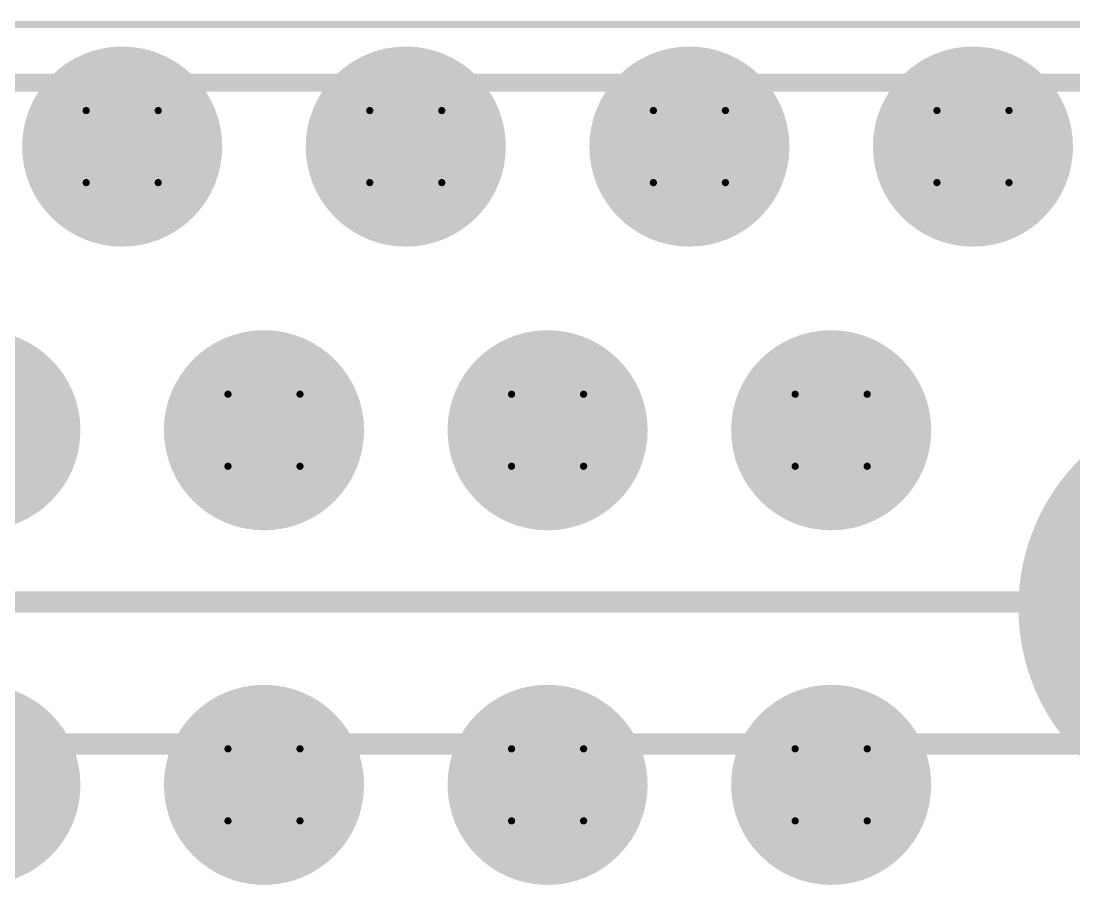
# Model space of a CAD drawing. Header units: inches. Extents: x -1.3 to 11.9, y -6.8 to 4.2.
# Drawn here: x 2.8449 to 3.1372, y -0.5116 to -0.2718 of the extents above; entities that cross this region are included whole.
import ezdxf

# ---------------------------------------------------------------- set-up
doc = ezdxf.new("R2010")
doc.units = ezdxf.units.IN
doc.header["$MEASUREMENT"] = 0
for name, color, linetype in [('02_GND1', 76, 'Continuous'), ('03_SIG1', 76, 'Continuous'), ('04_GND2', 16, 'Continuous'), ('05_SIG2', 156, 'Continuous'), ('06_GND3', 216, 'Continuous'), ('07_SIG3', 216, 'Continuous'), ('08_GND4', 136, 'Continuous'), ('09_PWR1', 136, 'Continuous'), ('10_PWR2', 136, 'Continuous'), ('11_GND5', 136, 'Continuous'), ('12_SIG4', 7, 'Continuous'), ('13_GND6', 136, 'Continuous'), ('14_SIG5', 136, 'Continuous'), ('15_GND7', 136, 'Continuous'), ('BOTTOM', 5, 'Continuous'), ('Bottom Solder', 6, 'Continuous'), ('FAB_DWG_INFO', 1, 'Continuous'), ('Mechanical 13', 56, 'Continuous'), ('Multi-Layer', 9, 'Continuous'), ('Pad Holes', 156, 'Continuous'), ('POT_INFO', 56, 'Continuous'), ('TOP', 1, 'Continuous'), ('Top Solder', 216, 'Continuous')]:
    doc.layers.add(name, color=color, linetype=linetype)

# ---------------------------------------------------------------- blocks, each defined once
blk = doc.blocks.new('CONN_10018784_10201TLF_335')
at = {"layer": '02_GND1'}
h = blk.add_hatch(color=76, dxfattribs=at)
edge = h.paths.add_edge_path()
edge.add_arc((1.06299, 0.07874), 0.02578, 0, 360)
h = blk.add_hatch(color=76, dxfattribs=at)
edge = h.paths.add_edge_path()
edge.add_arc((1.14173, 0.07874), 0.02578, 0, 360)
h = blk.add_hatch(color=76, dxfattribs=at)
edge = h.paths.add_edge_path()
edge.add_arc((1.22047, 0.07874), 0.02578, 0, 360)
h = blk.add_hatch(color=76, dxfattribs=at)
edge = h.paths.add_edge_path()
edge.add_arc((1.29921, 0.07874), 0.02578, 0, 360)
h = blk.add_hatch(color=76, dxfattribs=at)
edge = h.paths.add_edge_path()
edge.add_arc((1.02362, 0), 0.02578, 0, 360)
h = blk.add_hatch(color=76, dxfattribs=at)
edge = h.paths.add_edge_path()
edge.add_arc((1.10236, 0), 0.02578, 0, 360)
h = blk.add_hatch(color=76, dxfattribs=at)
edge = h.paths.add_edge_path()
edge.add_arc((1.1811, 0), 0.02578, 0, 360)
h = blk.add_hatch(color=76, dxfattribs=at)
edge = h.paths.add_edge_path()
edge.add_arc((1.25984, 0), 0.02578, 0, 360)
h = blk.add_hatch(color=76, dxfattribs=at)
edge = h.paths.add_edge_path()
edge.add_arc((1.37008, -0.04921), 0.05826, 0, 360)
h = blk.add_hatch(color=76, dxfattribs=at)
edge = h.paths.add_edge_path()
edge.add_arc((1.02362, -0.09843), 0.02578, 0, 360)
h = blk.add_hatch(color=76, dxfattribs=at)
edge = h.paths.add_edge_path()
edge.add_arc((1.10236, -0.09843), 0.02578, 0, 360)
h = blk.add_hatch(color=76, dxfattribs=at)
edge = h.paths.add_edge_path()
edge.add_arc((1.1811, -0.09843), 0.02578, 0, 360)
h = blk.add_hatch(color=76, dxfattribs=at)
edge = h.paths.add_edge_path()
edge.add_arc((1.25984, -0.09843), 0.02578, 0, 360)
at = {"layer": '03_SIG1'}
h = blk.add_hatch(color=76, dxfattribs=at)
edge = h.paths.add_edge_path()
edge.add_arc((1.06299, 0.07874), 0.02378, 0, 360)
h = blk.add_hatch(color=76, dxfattribs=at)
edge = h.paths.add_edge_path()
edge.add_arc((1.14173, 0.07874), 0.02378, 0, 360)
h = blk.add_hatch(color=76, dxfattribs=at)
edge = h.paths.add_edge_path()
edge.add_arc((1.22047, 0.07874), 0.02378, 0, 360)
h = blk.add_hatch(color=76, dxfattribs=at)
edge = h.paths.add_edge_path()
edge.add_arc((1.29921, 0.07874), 0.02378, 0, 360)
h = blk.add_hatch(color=76, dxfattribs=at)
edge = h.paths.add_edge_path()
edge.add_arc((1.02362, 0), 0.02378, 0, 360)
h = blk.add_hatch(color=76, dxfattribs=at)
edge = h.paths.add_edge_path()
edge.add_arc((1.10236, 0), 0.02378, 0, 360)
h = blk.add_hatch(color=76, dxfattribs=at)
edge = h.paths.add_edge_path()
edge.add_arc((1.1811, 0), 0.02378, 0, 360)
h = blk.add_hatch(color=76, dxfattribs=at)
edge = h.paths.add_edge_path()
edge.add_arc((1.25984, 0), 0.02378, 0, 360)
h = blk.add_hatch(color=76, dxfattribs=at)
edge = h.paths.add_edge_path()
edge.add_arc((1.37008, -0.04921), 0.04626, 0, 360)
h = blk.add_hatch(color=76, dxfattribs=at)
edge = h.paths.add_edge_path()
edge.add_arc((1.02362, -0.09843), 0.02378, 0, 360)
h = blk.add_hatch(color=76, dxfattribs=at)
edge = h.paths.add_edge_path()
edge.add_arc((1.10236, -0.09843), 0.02378, 0, 360)
h = blk.add_hatch(color=76, dxfattribs=at)
edge = h.paths.add_edge_path()
edge.add_arc((1.1811, -0.09843), 0.02378, 0, 360)
h = blk.add_hatch(color=76, dxfattribs=at)
edge = h.paths.add_edge_path()
edge.add_arc((1.25984, -0.09843), 0.02378, 0, 360)
at = {"layer": '04_GND2'}
h = blk.add_hatch(color=16, dxfattribs=at)
edge = h.paths.add_edge_path()
edge.add_arc((1.06299, 0.07874), 0.02578, 0, 360)
h = blk.add_hatch(color=16, dxfattribs=at)
edge = h.paths.add_edge_path()
edge.add_arc((1.14173, 0.07874), 0.02578, 0, 360)
h = blk.add_hatch(color=16, dxfattribs=at)
edge = h.paths.add_edge_path()
edge.add_arc((1.22047, 0.07874), 0.02578, 0, 360)
h = blk.add_hatch(color=16, dxfattribs=at)
edge = h.paths.add_edge_path()
edge.add_arc((1.29921, 0.07874), 0.02578, 0, 360)
h = blk.add_hatch(color=16, dxfattribs=at)
edge = h.paths.add_edge_path()
edge.add_arc((1.02362, 0), 0.02578, 0, 360)
h = blk.add_hatch(color=16, dxfattribs=at)
edge = h.paths.add_edge_path()
edge.add_arc((1.10236, 0), 0.02578, 0, 360)
h = blk.add_hatch(color=16, dxfattribs=at)
edge = h.paths.add_edge_path()
edge.add_arc((1.1811, 0), 0.02578, 0, 360)
h = blk.add_hatch(color=16, dxfattribs=at)
edge = h.paths.add_edge_path()
edge.add_arc((1.25984, 0), 0.02578, 0, 360)
h = blk.add_hatch(color=16, dxfattribs=at)
edge = h.paths.add_edge_path()
edge.add_arc((1.37008, -0.04921), 0.05826, 0, 360)
h = blk.add_hatch(color=16, dxfattribs=at)
edge = h.paths.add_edge_path()
edge.add_arc((1.02362, -0.09843), 0.02578, 0, 360)
h = blk.add_hatch(color=16, dxfattribs=at)
edge = h.paths.add_edge_path()
edge.add_arc((1.10236, -0.09843), 0.02578, 0, 360)
h = blk.add_hatch(color=16, dxfattribs=at)
edge = h.paths.add_edge_path()
edge.add_arc((1.1811, -0.09843), 0.02578, 0, 360)
h = blk.add_hatch(color=16, dxfattribs=at)
edge = h.paths.add_edge_path()
edge.add_arc((1.25984, -0.09843), 0.02578, 0, 360)
at = {"layer": '05_SIG2'}
h = blk.add_hatch(color=156, dxfattribs=at)
edge = h.paths.add_edge_path()
edge.add_arc((1.06299, 0.07874), 0.02378, 0, 360)
h = blk.add_hatch(color=156, dxfattribs=at)
edge = h.paths.add_edge_path()
edge.add_arc((1.14173, 0.07874), 0.02378, 0, 360)
h = blk.add_hatch(color=156, dxfattribs=at)
edge = h.paths.add_edge_path()
edge.add_arc((1.22047, 0.07874), 0.02378, 0, 360)
h = blk.add_hatch(color=156, dxfattribs=at)
edge = h.paths.add_edge_path()
edge.add_arc((1.29921, 0.07874), 0.02378, 0, 360)
h = blk.add_hatch(color=156, dxfattribs=at)
edge = h.paths.add_edge_path()
edge.add_arc((1.02362, 0), 0.02378, 0, 360)
h = blk.add_hatch(color=156, dxfattribs=at)
edge = h.paths.add_edge_path()
edge.add_arc((1.10236, 0), 0.02378, 0, 360)
h = blk.add_hatch(color=156, dxfattribs=at)
edge = h.paths.add_edge_path()
edge.add_arc((1.1811, 0), 0.02378, 0, 360)
h = blk.add_hatch(color=156, dxfattribs=at)
edge = h.paths.add_edge_path()
edge.add_arc((1.25984, 0), 0.02378, 0, 360)
h = blk.add_hatch(color=156, dxfattribs=at)
edge = h.paths.add_edge_path()
edge.add_arc((1.37008, -0.04921), 0.04626, 0, 360)
h = blk.add_hatch(color=156, dxfattribs=at)
edge = h.paths.add_edge_path()
edge.add_arc((1.02362, -0.09843), 0.02378, 0, 360)
h = blk.add_hatch(color=156, dxfattribs=at)
edge = h.paths.add_edge_path()
edge.add_arc((1.10236, -0.09843), 0.02378, 0, 360)
h = blk.add_hatch(color=156, dxfattribs=at)
edge = h.paths.add_edge_path()
edge.add_arc((1.1811, -0.09843), 0.02378, 0, 360)
h = blk.add_hatch(color=156, dxfattribs=at)
edge = h.paths.add_edge_path()
edge.add_arc((1.25984, -0.09843), 0.02378, 0, 360)
at = {"layer": '06_GND3'}
h = blk.add_hatch(color=216, dxfattribs=at)
edge = h.paths.add_edge_path()
edge.add_arc((1.06299, 0.07874), 0.02578, 0, 360)
h = blk.add_hatch(color=216, dxfattribs=at)
edge = h.paths.add_edge_path()
edge.add_arc((1.14173, 0.07874), 0.02578, 0, 360)
h = blk.add_hatch(color=216, dxfattribs=at)
edge = h.paths.add_edge_path()
edge.add_arc((1.22047, 0.07874), 0.02578, 0, 360)
h = blk.add_hatch(color=216, dxfattribs=at)
edge = h.paths.add_edge_path()
edge.add_arc((1.29921, 0.07874), 0.02578, 0, 360)
h = blk.add_hatch(color=216, dxfattribs=at)
edge = h.paths.add_edge_path()
edge.add_arc((1.02362, 0), 0.02578, 0, 360)
h = blk.add_hatch(color=216, dxfattribs=at)
edge = h.paths.add_edge_path()
edge.add_arc((1.10236, 0), 0.02578, 0, 360)
h = blk.add_hatch(color=216, dxfattribs=at)
edge = h.paths.add_edge_path()
edge.add_arc((1.1811, 0), 0.02578, 0, 360)
h = blk.add_hatch(color=216, dxfattribs=at)
edge = h.paths.add_edge_path()
edge.add_arc((1.25984, 0), 0.02578, 0, 360)
h = blk.add_hatch(color=216, dxfattribs=at)
edge = h.paths.add_edge_path()
edge.add_arc((1.37008, -0.04921), 0.05826, 0, 360)
h = blk.add_hatch(color=216, dxfattribs=at)
edge = h.paths.add_edge_path()
edge.add_arc((1.02362, -0.09843), 0.02578, 0, 360)
h = blk.add_hatch(color=216, dxfattribs=at)
edge = h.paths.add_edge_path()
edge.add_arc((1.10236, -0.09843), 0.02578, 0, 360)
h = blk.add_hatch(color=216, dxfattribs=at)
edge = h.paths.add_edge_path()
edge.add_arc((1.1811, -0.09843), 0.02578, 0, 360)
h = blk.add_hatch(color=216, dxfattribs=at)
edge = h.paths.add_edge_path()
edge.add_arc((1.25984, -0.09843), 0.02578, 0, 360)
at = {"layer": '07_SIG3'}
h = blk.add_hatch(color=216, dxfattribs=at)
edge = h.paths.add_edge_path()
edge.add_arc((1.06299, 0.07874), 0.02378, 0, 360)
h = blk.add_hatch(color=216, dxfattribs=at)
edge = h.paths.add_edge_path()
edge.add_arc((1.14173, 0.07874), 0.02378, 0, 360)
h = blk.add_hatch(color=216, dxfattribs=at)
edge = h.paths.add_edge_path()
edge.add_arc((1.22047, 0.07874), 0.02378, 0, 360)
h = blk.add_hatch(color=216, dxfattribs=at)
edge = h.paths.add_edge_path()
edge.add_arc((1.29921, 0.07874), 0.02378, 0, 360)
h = blk.add_hatch(color=216, dxfattribs=at)
edge = h.paths.add_edge_path()
edge.add_arc((1.02362, 0), 0.02378, 0, 360)
h = blk.add_hatch(color=216, dxfattribs=at)
edge = h.paths.add_edge_path()
edge.add_arc((1.10236, 0), 0.02378, 0, 360)
h = blk.add_hatch(color=216, dxfattribs=at)
edge = h.paths.add_edge_path()
edge.add_arc((1.1811, 0), 0.02378, 0, 360)
h = blk.add_hatch(color=216, dxfattribs=at)
edge = h.paths.add_edge_path()
edge.add_arc((1.25984, 0), 0.02378, 0, 360)
h = blk.add_hatch(color=216, dxfattribs=at)
edge = h.paths.add_edge_path()
edge.add_arc((1.37008, -0.04921), 0.04626, 0, 360)
h = blk.add_hatch(color=216, dxfattribs=at)
edge = h.paths.add_edge_path()
edge.add_arc((1.02362, -0.09843), 0.02378, 0, 360)
h = blk.add_hatch(color=216, dxfattribs=at)
edge = h.paths.add_edge_path()
edge.add_arc((1.10236, -0.09843), 0.02378, 0, 360)
h = blk.add_hatch(color=216, dxfattribs=at)
edge = h.paths.add_edge_path()
edge.add_arc((1.1811, -0.09843), 0.02378, 0, 360)
h = blk.add_hatch(color=216, dxfattribs=at)
edge = h.paths.add_edge_path()
edge.add_arc((1.25984, -0.09843), 0.02378, 0, 360)
at = {"layer": '08_GND4'}
h = blk.add_hatch(color=136, dxfattribs=at)
edge = h.paths.add_edge_path()
edge.add_arc((1.06299, 0.07874), 0.02578, 0, 360)
h = blk.add_hatch(color=136, dxfattribs=at)
edge = h.paths.add_edge_path()
edge.add_arc((1.14173, 0.07874), 0.02578, 0, 360)
h = blk.add_hatch(color=136, dxfattribs=at)
edge = h.paths.add_edge_path()
edge.add_arc((1.22047, 0.07874), 0.02578, 0, 360)
h = blk.add_hatch(color=136, dxfattribs=at)
edge = h.paths.add_edge_path()
edge.add_arc((1.29921, 0.07874), 0.02578, 0, 360)
h = blk.add_hatch(color=136, dxfattribs=at)
edge = h.paths.add_edge_path()
edge.add_arc((1.02362, 0), 0.02578, 0, 360)
h = blk.add_hatch(color=136, dxfattribs=at)
edge = h.paths.add_edge_path()
edge.add_arc((1.10236, 0), 0.02578, 0, 360)
h = blk.add_hatch(color=136, dxfattribs=at)
edge = h.paths.add_edge_path()
edge.add_arc((1.1811, 0), 0.02578, 0, 360)
h = blk.add_hatch(color=136, dxfattribs=at)
edge = h.paths.add_edge_path()
edge.add_arc((1.25984, 0), 0.02578, 0, 360)
h = blk.add_hatch(color=136, dxfattribs=at)
edge = h.paths.add_edge_path()
edge.add_arc((1.37008, -0.04921), 0.05826, 0, 360)
h = blk.add_hatch(color=136, dxfattribs=at)
edge = h.paths.add_edge_path()
edge.add_arc((1.02362, -0.09843), 0.02578, 0, 360)
h = blk.add_hatch(color=136, dxfattribs=at)
edge = h.paths.add_edge_path()
edge.add_arc((1.10236, -0.09843), 0.02578, 0, 360)
h = blk.add_hatch(color=136, dxfattribs=at)
edge = h.paths.add_edge_path()
edge.add_arc((1.1811, -0.09843), 0.02578, 0, 360)
h = blk.add_hatch(color=136, dxfattribs=at)
edge = h.paths.add_edge_path()
edge.add_arc((1.25984, -0.09843), 0.02578, 0, 360)
at = {"layer": '09_PWR1'}
h = blk.add_hatch(color=136, dxfattribs=at)
edge = h.paths.add_edge_path()
edge.add_arc((1.06299, 0.07874), 0.02578, 0, 360)
h = blk.add_hatch(color=136, dxfattribs=at)
edge = h.paths.add_edge_path()
edge.add_arc((1.14173, 0.07874), 0.02578, 0, 360)
h = blk.add_hatch(color=136, dxfattribs=at)
edge = h.paths.add_edge_path()
edge.add_arc((1.22047, 0.07874), 0.02578, 0, 360)
h = blk.add_hatch(color=136, dxfattribs=at)
edge = h.paths.add_edge_path()
edge.add_arc((1.29921, 0.07874), 0.02578, 0, 360)
h = blk.add_hatch(color=136, dxfattribs=at)
edge = h.paths.add_edge_path()
edge.add_arc((1.02362, 0), 0.02578, 0, 360)
h = blk.add_hatch(color=136, dxfattribs=at)
edge = h.paths.add_edge_path()
edge.add_arc((1.10236, 0), 0.02578, 0, 360)
h = blk.add_hatch(color=136, dxfattribs=at)
edge = h.paths.add_edge_path()
edge.add_arc((1.1811, 0), 0.02578, 0, 360)
h = blk.add_hatch(color=136, dxfattribs=at)
edge = h.paths.add_edge_path()
edge.add_arc((1.25984, 0), 0.02578, 0, 360)
h = blk.add_hatch(color=136, dxfattribs=at)
edge = h.paths.add_edge_path()
edge.add_arc((1.37008, -0.04921), 0.05826, 0, 360)
h = blk.add_hatch(color=136, dxfattribs=at)
edge = h.paths.add_edge_path()
edge.add_arc((1.02362, -0.09843), 0.02578, 0, 360)
h = blk.add_hatch(color=136, dxfattribs=at)
edge = h.paths.add_edge_path()
edge.add_arc((1.10236, -0.09843), 0.02578, 0, 360)
h = blk.add_hatch(color=136, dxfattribs=at)
edge = h.paths.add_edge_path()
edge.add_arc((1.1811, -0.09843), 0.02578, 0, 360)
h = blk.add_hatch(color=136, dxfattribs=at)
edge = h.paths.add_edge_path()
edge.add_arc((1.25984, -0.09843), 0.02578, 0, 360)
at = {"layer": '10_PWR2'}
h = blk.add_hatch(color=136, dxfattribs=at)
edge = h.paths.add_edge_path()
edge.add_arc((1.06299, 0.07874), 0.02578, 0, 360)
h = blk.add_hatch(color=136, dxfattribs=at)
edge = h.paths.add_edge_path()
edge.add_arc((1.14173, 0.07874), 0.02578, 0, 360)
h = blk.add_hatch(color=136, dxfattribs=at)
edge = h.paths.add_edge_path()
edge.add_arc((1.22047, 0.07874), 0.02578, 0, 360)
h = blk.add_hatch(color=136, dxfattribs=at)
edge = h.paths.add_edge_path()
edge.add_arc((1.29921, 0.07874), 0.02578, 0, 360)
h = blk.add_hatch(color=136, dxfattribs=at)
edge = h.paths.add_edge_path()
edge.add_arc((1.02362, 0), 0.02578, 0, 360)
h = blk.add_hatch(color=136, dxfattribs=at)
edge = h.paths.add_edge_path()
edge.add_arc((1.10236, 0), 0.02578, 0, 360)
h = blk.add_hatch(color=136, dxfattribs=at)
edge = h.paths.add_edge_path()
edge.add_arc((1.1811, 0), 0.02578, 0, 360)
h = blk.add_hatch(color=136, dxfattribs=at)
edge = h.paths.add_edge_path()
edge.add_arc((1.25984, 0), 0.02578, 0, 360)
h = blk.add_hatch(color=136, dxfattribs=at)
edge = h.paths.add_edge_path()
edge.add_arc((1.37008, -0.04921), 0.05826, 0, 360)
h = blk.add_hatch(color=136, dxfattribs=at)
edge = h.paths.add_edge_path()
edge.add_arc((1.02362, -0.09843), 0.02578, 0, 360)
h = blk.add_hatch(color=136, dxfattribs=at)
edge = h.paths.add_edge_path()
edge.add_arc((1.10236, -0.09843), 0.02578, 0, 360)
h = blk.add_hatch(color=136, dxfattribs=at)
edge = h.paths.add_edge_path()
edge.add_arc((1.1811, -0.09843), 0.02578, 0, 360)
h = blk.add_hatch(color=136, dxfattribs=at)
edge = h.paths.add_edge_path()
edge.add_arc((1.25984, -0.09843), 0.02578, 0, 360)
at = {"layer": '11_GND5'}
h = blk.add_hatch(color=136, dxfattribs=at)
edge = h.paths.add_edge_path()
edge.add_arc((1.06299, 0.07874), 0.02578, 0, 360)
h = blk.add_hatch(color=136, dxfattribs=at)
edge = h.paths.add_edge_path()
edge.add_arc((1.14173, 0.07874), 0.02578, 0, 360)
h = blk.add_hatch(color=136, dxfattribs=at)
edge = h.paths.add_edge_path()
edge.add_arc((1.22047, 0.07874), 0.02578, 0, 360)
h = blk.add_hatch(color=136, dxfattribs=at)
edge = h.paths.add_edge_path()
edge.add_arc((1.29921, 0.07874), 0.02578, 0, 360)
h = blk.add_hatch(color=136, dxfattribs=at)
edge = h.paths.add_edge_path()
edge.add_arc((1.02362, 0), 0.02578, 0, 360)
h = blk.add_hatch(color=136, dxfattribs=at)
edge = h.paths.add_edge_path()
edge.add_arc((1.10236, 0), 0.02578, 0, 360)
h = blk.add_hatch(color=136, dxfattribs=at)
edge = h.paths.add_edge_path()
edge.add_arc((1.1811, 0), 0.02578, 0, 360)
h = blk.add_hatch(color=136, dxfattribs=at)
edge = h.paths.add_edge_path()
edge.add_arc((1.25984, 0), 0.02578, 0, 360)
h = blk.add_hatch(color=136, dxfattribs=at)
edge = h.paths.add_edge_path()
edge.add_arc((1.37008, -0.04921), 0.05826, 0, 360)
h = blk.add_hatch(color=136, dxfattribs=at)
edge = h.paths.add_edge_path()
edge.add_arc((1.02362, -0.09843), 0.02578, 0, 360)
h = blk.add_hatch(color=136, dxfattribs=at)
edge = h.paths.add_edge_path()
edge.add_arc((1.10236, -0.09843), 0.02578, 0, 360)
h = blk.add_hatch(color=136, dxfattribs=at)
edge = h.paths.add_edge_path()
edge.add_arc((1.1811, -0.09843), 0.02578, 0, 360)
h = blk.add_hatch(color=136, dxfattribs=at)
edge = h.paths.add_edge_path()
edge.add_arc((1.25984, -0.09843), 0.02578, 0, 360)
at = {"layer": '12_SIG4'}
h = blk.add_hatch(color=7, dxfattribs=at)
edge = h.paths.add_edge_path()
edge.add_arc((1.06299, 0.07874), 0.02378, 0, 360)
h = blk.add_hatch(color=7, dxfattribs=at)
edge = h.paths.add_edge_path()
edge.add_arc((1.14173, 0.07874), 0.02378, 0, 360)
h = blk.add_hatch(color=7, dxfattribs=at)
edge = h.paths.add_edge_path()
edge.add_arc((1.22047, 0.07874), 0.02378, 0, 360)
h = blk.add_hatch(color=7, dxfattribs=at)
edge = h.paths.add_edge_path()
edge.add_arc((1.29921, 0.07874), 0.02378, 0, 360)
h = blk.add_hatch(color=7, dxfattribs=at)
edge = h.paths.add_edge_path()
edge.add_arc((1.02362, 0), 0.02378, 0, 360)
h = blk.add_hatch(color=7, dxfattribs=at)
edge = h.paths.add_edge_path()
edge.add_arc((1.10236, 0), 0.02378, 0, 360)
h = blk.add_hatch(color=7, dxfattribs=at)
edge = h.paths.add_edge_path()
edge.add_arc((1.1811, 0), 0.02378, 0, 360)
h = blk.add_hatch(color=7, dxfattribs=at)
edge = h.paths.add_edge_path()
edge.add_arc((1.25984, 0), 0.02378, 0, 360)
h = blk.add_hatch(color=7, dxfattribs=at)
edge = h.paths.add_edge_path()
edge.add_arc((1.37008, -0.04921), 0.04626, 0, 360)
h = blk.add_hatch(color=7, dxfattribs=at)
edge = h.paths.add_edge_path()
edge.add_arc((1.02362, -0.09843), 0.02378, 0, 360)
h = blk.add_hatch(color=7, dxfattribs=at)
edge = h.paths.add_edge_path()
edge.add_arc((1.10236, -0.09843), 0.02378, 0, 360)
h = blk.add_hatch(color=7, dxfattribs=at)
edge = h.paths.add_edge_path()
edge.add_arc((1.1811, -0.09843), 0.02378, 0, 360)
h = blk.add_hatch(color=7, dxfattribs=at)
edge = h.paths.add_edge_path()
edge.add_arc((1.25984, -0.09843), 0.02378, 0, 360)
at = {"layer": '13_GND6'}
h = blk.add_hatch(color=136, dxfattribs=at)
edge = h.paths.add_edge_path()
edge.add_arc((1.06299, 0.07874), 0.02578, 0, 360)
h = blk.add_hatch(color=136, dxfattribs=at)
edge = h.paths.add_edge_path()
edge.add_arc((1.14173, 0.07874), 0.02578, 0, 360)
h = blk.add_hatch(color=136, dxfattribs=at)
edge = h.paths.add_edge_path()
edge.add_arc((1.22047, 0.07874), 0.02578, 0, 360)
h = blk.add_hatch(color=136, dxfattribs=at)
edge = h.paths.add_edge_path()
edge.add_arc((1.29921, 0.07874), 0.02578, 0, 360)
h = blk.add_hatch(color=136, dxfattribs=at)
edge = h.paths.add_edge_path()
edge.add_arc((1.02362, 0), 0.02578, 0, 360)
h = blk.add_hatch(color=136, dxfattribs=at)
edge = h.paths.add_edge_path()
edge.add_arc((1.10236, 0), 0.02578, 0, 360)
h = blk.add_hatch(color=136, dxfattribs=at)
edge = h.paths.add_edge_path()
edge.add_arc((1.1811, 0), 0.02578, 0, 360)
h = blk.add_hatch(color=136, dxfattribs=at)
edge = h.paths.add_edge_path()
edge.add_arc((1.25984, 0), 0.02578, 0, 360)
h = blk.add_hatch(color=136, dxfattribs=at)
edge = h.paths.add_edge_path()
edge.add_arc((1.37008, -0.04921), 0.05826, 0, 360)
h = blk.add_hatch(color=136, dxfattribs=at)
edge = h.paths.add_edge_path()
edge.add_arc((1.02362, -0.09843), 0.02578, 0, 360)
h = blk.add_hatch(color=136, dxfattribs=at)
edge = h.paths.add_edge_path()
edge.add_arc((1.10236, -0.09843), 0.02578, 0, 360)
h = blk.add_hatch(color=136, dxfattribs=at)
edge = h.paths.add_edge_path()
edge.add_arc((1.1811, -0.09843), 0.02578, 0, 360)
h = blk.add_hatch(color=136, dxfattribs=at)
edge = h.paths.add_edge_path()
edge.add_arc((1.25984, -0.09843), 0.02578, 0, 360)
at = {"layer": '14_SIG5'}
h = blk.add_hatch(color=136, dxfattribs=at)
edge = h.paths.add_edge_path()
edge.add_arc((1.06299, 0.07874), 0.02378, 0, 360)
h = blk.add_hatch(color=136, dxfattribs=at)
edge = h.paths.add_edge_path()
edge.add_arc((1.14173, 0.07874), 0.02378, 0, 360)
h = blk.add_hatch(color=136, dxfattribs=at)
edge = h.paths.add_edge_path()
edge.add_arc((1.22047, 0.07874), 0.02378, 0, 360)
h = blk.add_hatch(color=136, dxfattribs=at)
edge = h.paths.add_edge_path()
edge.add_arc((1.29921, 0.07874), 0.02378, 0, 360)
h = blk.add_hatch(color=136, dxfattribs=at)
edge = h.paths.add_edge_path()
edge.add_arc((1.02362, 0), 0.02378, 0, 360)
h = blk.add_hatch(color=136, dxfattribs=at)
edge = h.paths.add_edge_path()
edge.add_arc((1.10236, 0), 0.02378, 0, 360)
h = blk.add_hatch(color=136, dxfattribs=at)
edge = h.paths.add_edge_path()
edge.add_arc((1.1811, 0), 0.02378, 0, 360)
h = blk.add_hatch(color=136, dxfattribs=at)
edge = h.paths.add_edge_path()
edge.add_arc((1.25984, 0), 0.02378, 0, 360)
h = blk.add_hatch(color=136, dxfattribs=at)
edge = h.paths.add_edge_path()
edge.add_arc((1.37008, -0.04921), 0.04626, 0, 360)
h = blk.add_hatch(color=136, dxfattribs=at)
edge = h.paths.add_edge_path()
edge.add_arc((1.02362, -0.09843), 0.02378, 0, 360)
h = blk.add_hatch(color=136, dxfattribs=at)
edge = h.paths.add_edge_path()
edge.add_arc((1.10236, -0.09843), 0.02378, 0, 360)
h = blk.add_hatch(color=136, dxfattribs=at)
edge = h.paths.add_edge_path()
edge.add_arc((1.1811, -0.09843), 0.02378, 0, 360)
h = blk.add_hatch(color=136, dxfattribs=at)
edge = h.paths.add_edge_path()
edge.add_arc((1.25984, -0.09843), 0.02378, 0, 360)
at = {"layer": '15_GND7'}
h = blk.add_hatch(color=136, dxfattribs=at)
edge = h.paths.add_edge_path()
edge.add_arc((1.06299, 0.07874), 0.02578, 0, 360)
h = blk.add_hatch(color=136, dxfattribs=at)
edge = h.paths.add_edge_path()
edge.add_arc((1.14173, 0.07874), 0.02578, 0, 360)
h = blk.add_hatch(color=136, dxfattribs=at)
edge = h.paths.add_edge_path()
edge.add_arc((1.22047, 0.07874), 0.02578, 0, 360)
h = blk.add_hatch(color=136, dxfattribs=at)
edge = h.paths.add_edge_path()
edge.add_arc((1.29921, 0.07874), 0.02578, 0, 360)
h = blk.add_hatch(color=136, dxfattribs=at)
edge = h.paths.add_edge_path()
edge.add_arc((1.02362, 0), 0.02578, 0, 360)
h = blk.add_hatch(color=136, dxfattribs=at)
edge = h.paths.add_edge_path()
edge.add_arc((1.10236, 0), 0.02578, 0, 360)
h = blk.add_hatch(color=136, dxfattribs=at)
edge = h.paths.add_edge_path()
edge.add_arc((1.1811, 0), 0.02578, 0, 360)
h = blk.add_hatch(color=136, dxfattribs=at)
edge = h.paths.add_edge_path()
edge.add_arc((1.25984, 0), 0.02578, 0, 360)
h = blk.add_hatch(color=136, dxfattribs=at)
edge = h.paths.add_edge_path()
edge.add_arc((1.37008, -0.04921), 0.05826, 0, 360)
h = blk.add_hatch(color=136, dxfattribs=at)
edge = h.paths.add_edge_path()
edge.add_arc((1.02362, -0.09843), 0.02578, 0, 360)
h = blk.add_hatch(color=136, dxfattribs=at)
edge = h.paths.add_edge_path()
edge.add_arc((1.10236, -0.09843), 0.02578, 0, 360)
h = blk.add_hatch(color=136, dxfattribs=at)
edge = h.paths.add_edge_path()
edge.add_arc((1.1811, -0.09843), 0.02578, 0, 360)
h = blk.add_hatch(color=136, dxfattribs=at)
edge = h.paths.add_edge_path()
edge.add_arc((1.25984, -0.09843), 0.02578, 0, 360)
at = {"layer": 'BOTTOM'}
h = blk.add_hatch(color=5, dxfattribs=at)
edge = h.paths.add_edge_path()
edge.add_arc((1.06299, 0.07874), 0.02378, 0, 360)
h = blk.add_hatch(color=5, dxfattribs=at)
edge = h.paths.add_edge_path()
edge.add_arc((1.14173, 0.07874), 0.02378, 0, 360)
h = blk.add_hatch(color=5, dxfattribs=at)
edge = h.paths.add_edge_path()
edge.add_arc((1.22047, 0.07874), 0.02378, 0, 360)
h = blk.add_hatch(color=5, dxfattribs=at)
edge = h.paths.add_edge_path()
edge.add_arc((1.29921, 0.07874), 0.02378, 0, 360)
h = blk.add_hatch(color=5, dxfattribs=at)
edge = h.paths.add_edge_path()
edge.add_arc((1.02362, 0), 0.02378, 0, 360)
h = blk.add_hatch(color=5, dxfattribs=at)
edge = h.paths.add_edge_path()
edge.add_arc((1.10236, 0), 0.02378, 0, 360)
h = blk.add_hatch(color=5, dxfattribs=at)
edge = h.paths.add_edge_path()
edge.add_arc((1.1811, 0), 0.02378, 0, 360)
h = blk.add_hatch(color=5, dxfattribs=at)
edge = h.paths.add_edge_path()
edge.add_arc((1.25984, 0), 0.02378, 0, 360)
h = blk.add_hatch(color=5, dxfattribs=at)
edge = h.paths.add_edge_path()
edge.add_arc((1.37008, -0.04921), 0.04626, 0, 360)
h = blk.add_hatch(color=5, dxfattribs=at)
edge = h.paths.add_edge_path()
edge.add_arc((1.02362, -0.09843), 0.02378, 0, 360)
h = blk.add_hatch(color=5, dxfattribs=at)
edge = h.paths.add_edge_path()
edge.add_arc((1.10236, -0.09843), 0.02378, 0, 360)
h = blk.add_hatch(color=5, dxfattribs=at)
edge = h.paths.add_edge_path()
edge.add_arc((1.1811, -0.09843), 0.02378, 0, 360)
h = blk.add_hatch(color=5, dxfattribs=at)
edge = h.paths.add_edge_path()
edge.add_arc((1.25984, -0.09843), 0.02378, 0, 360)
at = {"layer": 'Bottom Solder'}
h = blk.add_hatch(color=6, dxfattribs=at)
edge = h.paths.add_edge_path()
edge.add_arc((1.06299, 0.07874), 0.02778, 0, 360)
h = blk.add_hatch(color=6, dxfattribs=at)
edge = h.paths.add_edge_path()
edge.add_arc((1.14173, 0.07874), 0.02778, 0, 360)
h = blk.add_hatch(color=6, dxfattribs=at)
edge = h.paths.add_edge_path()
edge.add_arc((1.22047, 0.07874), 0.02778, 0, 360)
h = blk.add_hatch(color=6, dxfattribs=at)
edge = h.paths.add_edge_path()
edge.add_arc((1.29921, 0.07874), 0.02778, 0, 360)
h = blk.add_hatch(color=6, dxfattribs=at)
edge = h.paths.add_edge_path()
edge.add_arc((1.02362, 0), 0.02778, 0, 360)
h = blk.add_hatch(color=6, dxfattribs=at)
edge = h.paths.add_edge_path()
edge.add_arc((1.10236, 0), 0.02778, 0, 360)
h = blk.add_hatch(color=6, dxfattribs=at)
edge = h.paths.add_edge_path()
edge.add_arc((1.1811, 0), 0.02778, 0, 360)
h = blk.add_hatch(color=6, dxfattribs=at)
edge = h.paths.add_edge_path()
edge.add_arc((1.25984, 0), 0.02778, 0, 360)
h = blk.add_hatch(color=6, dxfattribs=at)
edge = h.paths.add_edge_path()
edge.add_arc((1.37008, -0.04921), 0.05026, 0, 360)
h = blk.add_hatch(color=6, dxfattribs=at)
edge = h.paths.add_edge_path()
edge.add_arc((1.02362, -0.09843), 0.02778, 0, 360)
h = blk.add_hatch(color=6, dxfattribs=at)
edge = h.paths.add_edge_path()
edge.add_arc((1.10236, -0.09843), 0.02778, 0, 360)
h = blk.add_hatch(color=6, dxfattribs=at)
edge = h.paths.add_edge_path()
edge.add_arc((1.1811, -0.09843), 0.02778, 0, 360)
h = blk.add_hatch(color=6, dxfattribs=at)
edge = h.paths.add_edge_path()
edge.add_arc((1.25984, -0.09843), 0.02778, 0, 360)
at = {"layer": 'Multi-Layer'}
h = blk.add_hatch(color=9, dxfattribs=at)
edge = h.paths.add_edge_path()
edge.add_arc((1.06299, 0.07874), 0.02378, 0, 360)
h = blk.add_hatch(color=9, dxfattribs=at)
edge = h.paths.add_edge_path()
edge.add_arc((1.14173, 0.07874), 0.02378, 0, 360)
h = blk.add_hatch(color=9, dxfattribs=at)
edge = h.paths.add_edge_path()
edge.add_arc((1.22047, 0.07874), 0.02378, 0, 360)
h = blk.add_hatch(color=9, dxfattribs=at)
edge = h.paths.add_edge_path()
edge.add_arc((1.29921, 0.07874), 0.02378, 0, 360)
h = blk.add_hatch(color=9, dxfattribs=at)
edge = h.paths.add_edge_path()
edge.add_arc((1.02362, 0), 0.02378, 0, 360)
h = blk.add_hatch(color=9, dxfattribs=at)
edge = h.paths.add_edge_path()
edge.add_arc((1.10236, 0), 0.02378, 0, 360)
h = blk.add_hatch(color=9, dxfattribs=at)
edge = h.paths.add_edge_path()
edge.add_arc((1.1811, 0), 0.02378, 0, 360)
h = blk.add_hatch(color=9, dxfattribs=at)
edge = h.paths.add_edge_path()
edge.add_arc((1.25984, 0), 0.02378, 0, 360)
h = blk.add_hatch(color=9, dxfattribs=at)
edge = h.paths.add_edge_path()
edge.add_arc((1.37008, -0.04921), 0.04626, 0, 360)
h = blk.add_hatch(color=9, dxfattribs=at)
edge = h.paths.add_edge_path()
edge.add_arc((1.02362, -0.09843), 0.02378, 0, 360)
h = blk.add_hatch(color=9, dxfattribs=at)
edge = h.paths.add_edge_path()
edge.add_arc((1.10236, -0.09843), 0.02378, 0, 360)
h = blk.add_hatch(color=9, dxfattribs=at)
edge = h.paths.add_edge_path()
edge.add_arc((1.1811, -0.09843), 0.02378, 0, 360)
h = blk.add_hatch(color=9, dxfattribs=at)
edge = h.paths.add_edge_path()
edge.add_arc((1.25984, -0.09843), 0.02378, 0, 360)
at = {"layer": 'Pad Holes'}
h = blk.add_hatch(color=7, dxfattribs=at)
edge = h.paths.add_edge_path()
edge.add_arc((1.06299, 0.07874), 0.01378, 0, 360)
h = blk.add_hatch(color=7, dxfattribs=at)
edge = h.paths.add_edge_path()
edge.add_arc((1.14173, 0.07874), 0.01378, 0, 360)
h = blk.add_hatch(color=7, dxfattribs=at)
edge = h.paths.add_edge_path()
edge.add_arc((1.22047, 0.07874), 0.01378, 0, 360)
h = blk.add_hatch(color=7, dxfattribs=at)
edge = h.paths.add_edge_path()
edge.add_arc((1.29921, 0.07874), 0.01378, 0, 360)
h = blk.add_hatch(color=7, dxfattribs=at)
edge = h.paths.add_edge_path()
edge.add_arc((1.02362, 0), 0.01378, 0, 360)
h = blk.add_hatch(color=7, dxfattribs=at)
edge = h.paths.add_edge_path()
edge.add_arc((1.10236, 0), 0.01378, 0, 360)
h = blk.add_hatch(color=7, dxfattribs=at)
edge = h.paths.add_edge_path()
edge.add_arc((1.1811, 0), 0.01378, 0, 360)
h = blk.add_hatch(color=7, dxfattribs=at)
edge = h.paths.add_edge_path()
edge.add_arc((1.25984, 0), 0.01378, 0, 360)
h = blk.add_hatch(color=7, dxfattribs=at)
edge = h.paths.add_edge_path()
edge.add_arc((1.37008, -0.04921), 0.04626, 0, 360)
h = blk.add_hatch(color=7, dxfattribs=at)
edge = h.paths.add_edge_path()
edge.add_arc((1.02362, -0.09843), 0.01378, 0, 360)
h = blk.add_hatch(color=7, dxfattribs=at)
edge = h.paths.add_edge_path()
edge.add_arc((1.10236, -0.09843), 0.01378, 0, 360)
h = blk.add_hatch(color=7, dxfattribs=at)
edge = h.paths.add_edge_path()
edge.add_arc((1.1811, -0.09843), 0.01378, 0, 360)
h = blk.add_hatch(color=7, dxfattribs=at)
edge = h.paths.add_edge_path()
edge.add_arc((1.25984, -0.09843), 0.01378, 0, 360)
at = {"layer": 'TOP'}
h = blk.add_hatch(color=1, dxfattribs=at)
edge = h.paths.add_edge_path()
edge.add_arc((1.06299, 0.07874), 0.02378, 0, 360)
h = blk.add_hatch(color=1, dxfattribs=at)
edge = h.paths.add_edge_path()
edge.add_arc((1.14173, 0.07874), 0.02378, 0, 360)
h = blk.add_hatch(color=1, dxfattribs=at)
edge = h.paths.add_edge_path()
edge.add_arc((1.22047, 0.07874), 0.02378, 0, 360)
h = blk.add_hatch(color=1, dxfattribs=at)
edge = h.paths.add_edge_path()
edge.add_arc((1.29921, 0.07874), 0.02378, 0, 360)
h = blk.add_hatch(color=1, dxfattribs=at)
edge = h.paths.add_edge_path()
edge.add_arc((1.02362, 0), 0.02378, 0, 360)
h = blk.add_hatch(color=1, dxfattribs=at)
edge = h.paths.add_edge_path()
edge.add_arc((1.10236, 0), 0.02378, 0, 360)
h = blk.add_hatch(color=1, dxfattribs=at)
edge = h.paths.add_edge_path()
edge.add_arc((1.1811, 0), 0.02378, 0, 360)
h = blk.add_hatch(color=1, dxfattribs=at)
edge = h.paths.add_edge_path()
edge.add_arc((1.25984, 0), 0.02378, 0, 360)
h = blk.add_hatch(color=1, dxfattribs=at)
edge = h.paths.add_edge_path()
edge.add_arc((1.37008, -0.04921), 0.04626, 0, 360)
h = blk.add_hatch(color=1, dxfattribs=at)
edge = h.paths.add_edge_path()
edge.add_arc((1.02362, -0.09843), 0.02378, 0, 360)
h = blk.add_hatch(color=1, dxfattribs=at)
edge = h.paths.add_edge_path()
edge.add_arc((1.10236, -0.09843), 0.02378, 0, 360)
h = blk.add_hatch(color=1, dxfattribs=at)
edge = h.paths.add_edge_path()
edge.add_arc((1.1811, -0.09843), 0.02378, 0, 360)
h = blk.add_hatch(color=1, dxfattribs=at)
edge = h.paths.add_edge_path()
edge.add_arc((1.25984, -0.09843), 0.02378, 0, 360)
at = {"layer": 'Top Solder'}
h = blk.add_hatch(color=216, dxfattribs=at)
edge = h.paths.add_edge_path()
edge.add_arc((1.06299, 0.07874), 0.02778, 0, 360)
h = blk.add_hatch(color=216, dxfattribs=at)
edge = h.paths.add_edge_path()
edge.add_arc((1.14173, 0.07874), 0.02778, 0, 360)
h = blk.add_hatch(color=216, dxfattribs=at)
edge = h.paths.add_edge_path()
edge.add_arc((1.22047, 0.07874), 0.02778, 0, 360)
h = blk.add_hatch(color=216, dxfattribs=at)
edge = h.paths.add_edge_path()
edge.add_arc((1.29921, 0.07874), 0.02778, 0, 360)
h = blk.add_hatch(color=216, dxfattribs=at)
edge = h.paths.add_edge_path()
edge.add_arc((1.02362, 0), 0.02778, 0, 360)
h = blk.add_hatch(color=216, dxfattribs=at)
edge = h.paths.add_edge_path()
edge.add_arc((1.10236, 0), 0.02778, 0, 360)
h = blk.add_hatch(color=216, dxfattribs=at)
edge = h.paths.add_edge_path()
edge.add_arc((1.1811, 0), 0.02778, 0, 360)
h = blk.add_hatch(color=216, dxfattribs=at)
edge = h.paths.add_edge_path()
edge.add_arc((1.25984, 0), 0.02778, 0, 360)
h = blk.add_hatch(color=216, dxfattribs=at)
edge = h.paths.add_edge_path()
edge.add_arc((1.37008, -0.04921), 0.05026, 0, 360)
h = blk.add_hatch(color=216, dxfattribs=at)
edge = h.paths.add_edge_path()
edge.add_arc((1.02362, -0.09843), 0.02778, 0, 360)
h = blk.add_hatch(color=216, dxfattribs=at)
edge = h.paths.add_edge_path()
edge.add_arc((1.10236, -0.09843), 0.02778, 0, 360)
h = blk.add_hatch(color=216, dxfattribs=at)
edge = h.paths.add_edge_path()
edge.add_arc((1.1811, -0.09843), 0.02778, 0, 360)
h = blk.add_hatch(color=216, dxfattribs=at)
edge = h.paths.add_edge_path()
edge.add_arc((1.25984, -0.09843), 0.02778, 0, 360)
at = {"layer": 'Mechanical 13'}
blk.add_lwpolyline([(-0.1122, 0.09646, 0.005, 0.005, 0), (1.42323, 0.09646, 0.005, 0.005, 0)], format="xyseb", dxfattribs=at)
at = {"layer": 'POT_INFO'}
blk.add_lwpolyline([(-0.12205, 0.1126, 0.00197, 0.00197, 0), (1.43307, 0.1126, 0.00197, 0.00197, 0)], format="xyseb", dxfattribs=at)

msp = doc.modelspace()

# ---------------------------------------------------------------- linework, layer by layer
at = {"layer": 'FAB_DWG_INFO'}
for points in [[(2.86297, -0.29663, 0.002, 0.002, 0), (2.88297, -0.29663, 0.002, 0.002, 0)], [(2.86297, -0.31663, 0.002, 0.002, 0), (2.86297, -0.29663, 0.002, 0.002, 0)], [(2.88297, -0.31663, 0.002, 0.002, 0), (2.88297, -0.29663, 0.002, 0.002, 0)], [(2.94171, -0.29663, 0.002, 0.002, 0), (2.96171, -0.29663, 0.002, 0.002, 0)], [(2.94171, -0.31663, 0.002, 0.002, 0), (2.94171, -0.29663, 0.002, 0.002, 0)], [(2.96171, -0.31663, 0.002, 0.002, 0), (2.96171, -0.29663, 0.002, 0.002, 0)], [(3.02045, -0.29663, 0.002, 0.002, 0), (3.04045, -0.29663, 0.002, 0.002, 0)], [(3.02045, -0.31663, 0.002, 0.002, 0), (3.02045, -0.29663, 0.002, 0.002, 0)], [(3.04045, -0.31663, 0.002, 0.002, 0), (3.04045, -0.29663, 0.002, 0.002, 0)], [(3.09919, -0.29663, 0.002, 0.002, 0), (3.11919, -0.29663, 0.002, 0.002, 0)], [(3.09919, -0.31663, 0.002, 0.002, 0), (3.09919, -0.29663, 0.002, 0.002, 0)], [(3.11919, -0.31663, 0.002, 0.002, 0), (3.11919, -0.29663, 0.002, 0.002, 0)], [(2.86297, -0.31663, 0.002, 0.002, 0), (2.88297, -0.31663, 0.002, 0.002, 0)], [(2.94171, -0.31663, 0.002, 0.002, 0), (2.96171, -0.31663, 0.002, 0.002, 0)], [(3.02045, -0.31663, 0.002, 0.002, 0), (3.04045, -0.31663, 0.002, 0.002, 0)], [(3.09919, -0.31663, 0.002, 0.002, 0), (3.11919, -0.31663, 0.002, 0.002, 0)], [(2.90234, -0.37537, 0.002, 0.002, 0), (2.92234, -0.37537, 0.002, 0.002, 0)], [(2.90234, -0.39537, 0.002, 0.002, 0), (2.90234, -0.37537, 0.002, 0.002, 0)], [(2.92234, -0.39537, 0.002, 0.002, 0), (2.92234, -0.37537, 0.002, 0.002, 0)], [(2.98108, -0.37537, 0.002, 0.002, 0), (3.00108, -0.37537, 0.002, 0.002, 0)], [(2.98108, -0.39537, 0.002, 0.002, 0), (2.98108, -0.37537, 0.002, 0.002, 0)], [(3.00108, -0.39537, 0.002, 0.002, 0), (3.00108, -0.37537, 0.002, 0.002, 0)], [(3.05982, -0.37537, 0.002, 0.002, 0), (3.07982, -0.37537, 0.002, 0.002, 0)], [(3.05982, -0.39537, 0.002, 0.002, 0), (3.05982, -0.37537, 0.002, 0.002, 0)], [(3.07982, -0.39537, 0.002, 0.002, 0), (3.07982, -0.37537, 0.002, 0.002, 0)], [(2.90234, -0.39537, 0.002, 0.002, 0), (2.92234, -0.39537, 0.002, 0.002, 0)], [(2.98108, -0.39537, 0.002, 0.002, 0), (3.00108, -0.39537, 0.002, 0.002, 0)], [(3.05982, -0.39537, 0.002, 0.002, 0), (3.07982, -0.39537, 0.002, 0.002, 0)], [(2.0381, -0.43307, 0.00591, 0.00591, 0), (3.79131, -0.43307, 0.00591, 0.00591, 0)], [(2.0381, -0.47244, 0.00591, 0.00591, 0), (3.79131, -0.47244, 0.00591, 0.00591, 0)], [(2.90234, -0.4738, 0.002, 0.002, 0), (2.92234, -0.4738, 0.002, 0.002, 0)], [(2.90234, -0.4938, 0.002, 0.002, 0), (2.90234, -0.4738, 0.002, 0.002, 0)], [(2.92234, -0.4938, 0.002, 0.002, 0), (2.92234, -0.4738, 0.002, 0.002, 0)], [(2.98108, -0.4738, 0.002, 0.002, 0), (3.00108, -0.4738, 0.002, 0.002, 0)], [(2.98108, -0.4938, 0.002, 0.002, 0), (2.98108, -0.4738, 0.002, 0.002, 0)], [(3.00108, -0.4938, 0.002, 0.002, 0), (3.00108, -0.4738, 0.002, 0.002, 0)], [(3.05982, -0.4738, 0.002, 0.002, 0), (3.07982, -0.4738, 0.002, 0.002, 0)], [(3.05982, -0.4938, 0.002, 0.002, 0), (3.05982, -0.4738, 0.002, 0.002, 0)], [(3.07982, -0.4938, 0.002, 0.002, 0), (3.07982, -0.4738, 0.002, 0.002, 0)], [(2.90234, -0.4938, 0.002, 0.002, 0), (2.92234, -0.4938, 0.002, 0.002, 0)], [(2.98108, -0.4938, 0.002, 0.002, 0), (3.00108, -0.4938, 0.002, 0.002, 0)], [(3.05982, -0.4938, 0.002, 0.002, 0), (3.07982, -0.4938, 0.002, 0.002, 0)]]:
    msp.add_lwpolyline(points, format="xyseb", dxfattribs=at)
for points in [[(2.86247, -0.29663, 0.001, 0.001, 1), (2.86347, -0.29663, 0.001, 0.001, 1)], [(2.86247, -0.29663, 0.001, 0.001, 1), (2.86347, -0.29663, 0.001, 0.001, 1)], [(2.88247, -0.29663, 0.001, 0.001, 1), (2.88347, -0.29663, 0.001, 0.001, 1)], [(2.88247, -0.29663, 0.001, 0.001, 1), (2.88347, -0.29663, 0.001, 0.001, 1)], [(2.94121, -0.29663, 0.001, 0.001, 1), (2.94221, -0.29663, 0.001, 0.001, 1)], [(2.94121, -0.29663, 0.001, 0.001, 1), (2.94221, -0.29663, 0.001, 0.001, 1)], [(2.96121, -0.29663, 0.001, 0.001, 1), (2.96221, -0.29663, 0.001, 0.001, 1)], [(2.96121, -0.29663, 0.001, 0.001, 1), (2.96221, -0.29663, 0.001, 0.001, 1)], [(3.01995, -0.29663, 0.001, 0.001, 1), (3.02095, -0.29663, 0.001, 0.001, 1)], [(3.01995, -0.29663, 0.001, 0.001, 1), (3.02095, -0.29663, 0.001, 0.001, 1)], [(3.03995, -0.29663, 0.001, 0.001, 1), (3.04095, -0.29663, 0.001, 0.001, 1)], [(3.03995, -0.29663, 0.001, 0.001, 1), (3.04095, -0.29663, 0.001, 0.001, 1)], [(3.09869, -0.29663, 0.001, 0.001, 1), (3.09969, -0.29663, 0.001, 0.001, 1)], [(3.09869, -0.29663, 0.001, 0.001, 1), (3.09969, -0.29663, 0.001, 0.001, 1)], [(3.11869, -0.29663, 0.001, 0.001, 1), (3.11969, -0.29663, 0.001, 0.001, 1)], [(3.11869, -0.29663, 0.001, 0.001, 1), (3.11969, -0.29663, 0.001, 0.001, 1)], [(2.86247, -0.31663, 0.001, 0.001, 1), (2.86347, -0.31663, 0.001, 0.001, 1)], [(2.86247, -0.31663, 0.001, 0.001, 1), (2.86347, -0.31663, 0.001, 0.001, 1)], [(2.88247, -0.31663, 0.001, 0.001, 1), (2.88347, -0.31663, 0.001, 0.001, 1)], [(2.88247, -0.31663, 0.001, 0.001, 1), (2.88347, -0.31663, 0.001, 0.001, 1)], [(2.94121, -0.31663, 0.001, 0.001, 1), (2.94221, -0.31663, 0.001, 0.001, 1)], [(2.94121, -0.31663, 0.001, 0.001, 1), (2.94221, -0.31663, 0.001, 0.001, 1)], [(2.96121, -0.31663, 0.001, 0.001, 1), (2.96221, -0.31663, 0.001, 0.001, 1)], [(2.96121, -0.31663, 0.001, 0.001, 1), (2.96221, -0.31663, 0.001, 0.001, 1)], [(3.01995, -0.31663, 0.001, 0.001, 1), (3.02095, -0.31663, 0.001, 0.001, 1)], [(3.01995, -0.31663, 0.001, 0.001, 1), (3.02095, -0.31663, 0.001, 0.001, 1)], [(3.03995, -0.31663, 0.001, 0.001, 1), (3.04095, -0.31663, 0.001, 0.001, 1)], [(3.03995, -0.31663, 0.001, 0.001, 1), (3.04095, -0.31663, 0.001, 0.001, 1)], [(3.09869, -0.31663, 0.001, 0.001, 1), (3.09969, -0.31663, 0.001, 0.001, 1)], [(3.09869, -0.31663, 0.001, 0.001, 1), (3.09969, -0.31663, 0.001, 0.001, 1)], [(3.11869, -0.31663, 0.001, 0.001, 1), (3.11969, -0.31663, 0.001, 0.001, 1)], [(3.11869, -0.31663, 0.001, 0.001, 1), (3.11969, -0.31663, 0.001, 0.001, 1)], [(2.90184, -0.37537, 0.001, 0.001, 1), (2.90284, -0.37537, 0.001, 0.001, 1)], [(2.90184, -0.37537, 0.001, 0.001, 1), (2.90284, -0.37537, 0.001, 0.001, 1)], [(2.92184, -0.37537, 0.001, 0.001, 1), (2.92284, -0.37537, 0.001, 0.001, 1)], [(2.92184, -0.37537, 0.001, 0.001, 1), (2.92284, -0.37537, 0.001, 0.001, 1)], [(2.98058, -0.37537, 0.001, 0.001, 1), (2.98158, -0.37537, 0.001, 0.001, 1)], [(2.98058, -0.37537, 0.001, 0.001, 1), (2.98158, -0.37537, 0.001, 0.001, 1)], [(3.00058, -0.37537, 0.001, 0.001, 1), (3.00158, -0.37537, 0.001, 0.001, 1)], [(3.00058, -0.37537, 0.001, 0.001, 1), (3.00158, -0.37537, 0.001, 0.001, 1)], [(3.05932, -0.37537, 0.001, 0.001, 1), (3.06032, -0.37537, 0.001, 0.001, 1)], [(3.05932, -0.37537, 0.001, 0.001, 1), (3.06032, -0.37537, 0.001, 0.001, 1)], [(3.07932, -0.37537, 0.001, 0.001, 1), (3.08032, -0.37537, 0.001, 0.001, 1)], [(3.07932, -0.37537, 0.001, 0.001, 1), (3.08032, -0.37537, 0.001, 0.001, 1)], [(2.90184, -0.39537, 0.001, 0.001, 1), (2.90284, -0.39537, 0.001, 0.001, 1)], [(2.90184, -0.39537, 0.001, 0.001, 1), (2.90284, -0.39537, 0.001, 0.001, 1)], [(2.92184, -0.39537, 0.001, 0.001, 1), (2.92284, -0.39537, 0.001, 0.001, 1)], [(2.92184, -0.39537, 0.001, 0.001, 1), (2.92284, -0.39537, 0.001, 0.001, 1)], [(2.98058, -0.39537, 0.001, 0.001, 1), (2.98158, -0.39537, 0.001, 0.001, 1)], [(2.98058, -0.39537, 0.001, 0.001, 1), (2.98158, -0.39537, 0.001, 0.001, 1)], [(3.00058, -0.39537, 0.001, 0.001, 1), (3.00158, -0.39537, 0.001, 0.001, 1)], [(3.00058, -0.39537, 0.001, 0.001, 1), (3.00158, -0.39537, 0.001, 0.001, 1)], [(3.05932, -0.39537, 0.001, 0.001, 1), (3.06032, -0.39537, 0.001, 0.001, 1)], [(3.05932, -0.39537, 0.001, 0.001, 1), (3.06032, -0.39537, 0.001, 0.001, 1)], [(3.07932, -0.39537, 0.001, 0.001, 1), (3.08032, -0.39537, 0.001, 0.001, 1)], [(3.07932, -0.39537, 0.001, 0.001, 1), (3.08032, -0.39537, 0.001, 0.001, 1)], [(2.90184, -0.4738, 0.001, 0.001, 1), (2.90284, -0.4738, 0.001, 0.001, 1)], [(2.90184, -0.4738, 0.001, 0.001, 1), (2.90284, -0.4738, 0.001, 0.001, 1)], [(2.92184, -0.4738, 0.001, 0.001, 1), (2.92284, -0.4738, 0.001, 0.001, 1)], [(2.92184, -0.4738, 0.001, 0.001, 1), (2.92284, -0.4738, 0.001, 0.001, 1)], [(2.98058, -0.4738, 0.001, 0.001, 1), (2.98158, -0.4738, 0.001, 0.001, 1)], [(2.98058, -0.4738, 0.001, 0.001, 1), (2.98158, -0.4738, 0.001, 0.001, 1)], [(3.00058, -0.4738, 0.001, 0.001, 1), (3.00158, -0.4738, 0.001, 0.001, 1)], [(3.00058, -0.4738, 0.001, 0.001, 1), (3.00158, -0.4738, 0.001, 0.001, 1)], [(3.05932, -0.4738, 0.001, 0.001, 1), (3.06032, -0.4738, 0.001, 0.001, 1)], [(3.05932, -0.4738, 0.001, 0.001, 1), (3.06032, -0.4738, 0.001, 0.001, 1)], [(3.07932, -0.4738, 0.001, 0.001, 1), (3.08032, -0.4738, 0.001, 0.001, 1)], [(3.07932, -0.4738, 0.001, 0.001, 1), (3.08032, -0.4738, 0.001, 0.001, 1)], [(2.90184, -0.4938, 0.001, 0.001, 1), (2.90284, -0.4938, 0.001, 0.001, 1)], [(2.90184, -0.4938, 0.001, 0.001, 1), (2.90284, -0.4938, 0.001, 0.001, 1)], [(2.92184, -0.4938, 0.001, 0.001, 1), (2.92284, -0.4938, 0.001, 0.001, 1)], [(2.92184, -0.4938, 0.001, 0.001, 1), (2.92284, -0.4938, 0.001, 0.001, 1)], [(2.98058, -0.4938, 0.001, 0.001, 1), (2.98158, -0.4938, 0.001, 0.001, 1)], [(2.98058, -0.4938, 0.001, 0.001, 1), (2.98158, -0.4938, 0.001, 0.001, 1)], [(3.00058, -0.4938, 0.001, 0.001, 1), (3.00158, -0.4938, 0.001, 0.001, 1)], [(3.00058, -0.4938, 0.001, 0.001, 1), (3.00158, -0.4938, 0.001, 0.001, 1)], [(3.05932, -0.4938, 0.001, 0.001, 1), (3.06032, -0.4938, 0.001, 0.001, 1)], [(3.05932, -0.4938, 0.001, 0.001, 1), (3.06032, -0.4938, 0.001, 0.001, 1)], [(3.07932, -0.4938, 0.001, 0.001, 1), (3.08032, -0.4938, 0.001, 0.001, 1)], [(3.07932, -0.4938, 0.001, 0.001, 1), (3.08032, -0.4938, 0.001, 0.001, 1)]]:
    msp.add_lwpolyline(points, format="xyseb", close=True, dxfattribs=at)

# ---------------------------------------------------------------- block references
msp.add_blockref('CONN_10018784_10201TLF_335', (1.80998, -0.38537))

doc.saveas('drawing.dxf')
